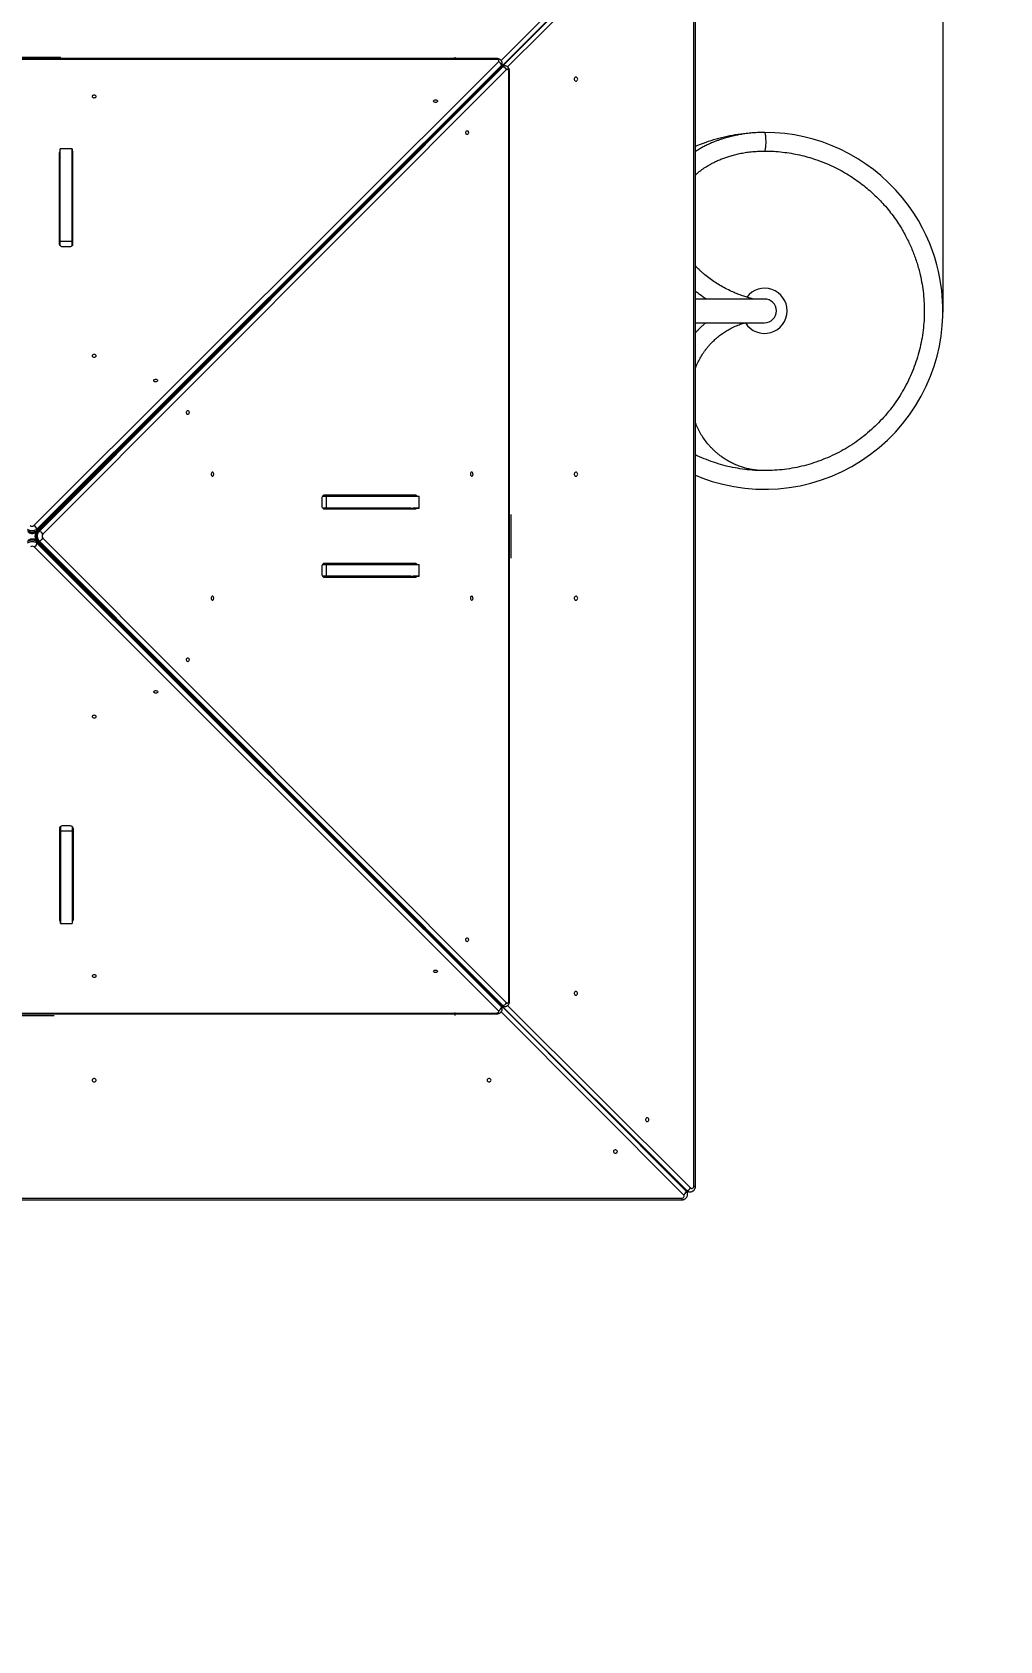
# Model space of a CAD drawing. Header units: millimetres. Extents: x 10684 to 26054, y -4768 to 6894.
# Drawn here: x 20588 to 22305, y -840 to 2014 of the extents above; entities that cross this region are included whole.
import ezdxf

# ---------------------------------------------------------------- set-up
doc = ezdxf.new("R2010")
doc.units = ezdxf.units.MM
for name, color, linetype in [('DIKOM_ОБЪЕКТ', 7, 'Continuous'), ('DIKOM_РАЗМЕР_ЗОНА', 7, 'Continuous'), ('DIKOM_РАЗМЕР_ОБЪЕКТА', 7, 'Continuous')]:
    doc.layers.add(name, color=color, linetype=linetype)
doc.styles.add('style1', font='arial.ttf', dxfattribs={"width": 0.8})
doc.dimstyles.new('1-50', dxfattribs={"dimtxt": 300, "dimasz": 200, "dimexe": 100, "dimexo": 0, "dimgap": 100, "dimtad": 1, "dimtxsty": 'style1', "dimcen": 200, "dimclrd": 7, "dimclre": 7, "dimclrt": 7, "dimadec": 1, "dimazin": 2, "dimtfac": 1, "dimtmove": 0, "dimatfit": 2, "dimfxl": 0, "dimlwd": 25, "dimlwe": 18, "dimarcsym": 0})

# ---------------------------------------------------------------- blocks, each defined once
blk = doc.blocks.new('*D10')
at = {"layer": 'Defpoints', "color": 0, "transparency": 16777216}
for p in [(23703.9, 6443.4), (23703.9, 1519.9), (10683.6, -343.4)]:
    blk.add_point(p, dxfattribs=at)
at = {"layer": 'DIKOM_РАЗМЕР_ЗОНА', "color": 7, "lineweight": 18, "transparency": 16777216}
for p, q in [((10683.6, -343.4), (10683.6, 6543.4)), ((23703.9, 1519.9), (23703.9, 6543.4))]:
    blk.add_line(p, q, dxfattribs=at)
at = {"layer": 'DIKOM_РАЗМЕР_ЗОНА', "color": 7, "lineweight": 25, "transparency": 16777216}
blk.add_line((10883.6, 6443.4), (23503.9, 6443.4), dxfattribs=at)
at = {"layer": 'DIKOM_РАЗМЕР_ЗОНА', "color": 7, "transparency": 16777216}
for points in [[(10883.6, 6476.7), (10883.6, 6410.1), (10683.6, 6443.4)], [(23503.9, 6476.7), (23503.9, 6410.1), (23703.9, 6443.4)]]:
    blk.add_solid(points, dxfattribs=at)
at = {"layer": 'DIKOM_РАЗМЕР_ЗОНА', "color": 7, "transparency": 16777216, "insert": (17260.4, 6696.7), "char_height": 300, "attachment_point": 5, "style": 'style1'}
blk.add_mtext('13000', dxfattribs=at)
blk = doc.blocks.new('*D11')
at = {"layer": 'Defpoints', "color": 0, "transparency": 16777216}
for p in [(22204.3, 5604.8), (22204.3, 1517.6), (12683.6, -576.7)]:
    blk.add_point(p, dxfattribs=at)
at = {"layer": 'DIKOM_РАЗМЕР_ОБЪЕКТА', "color": 7, "lineweight": 18, "transparency": 16777216}
for p, q in [((12683.6, -576.7), (12683.6, 5704.8)), ((22204.3, 1517.6), (22204.3, 5704.8))]:
    blk.add_line(p, q, dxfattribs=at)
at = {"layer": 'DIKOM_РАЗМЕР_ОБЪЕКТА', "color": 7, "lineweight": 25, "transparency": 16777216}
blk.add_line((12883.6, 5604.8), (22004.3, 5604.8), dxfattribs=at)
at = {"layer": 'DIKOM_РАЗМЕР_ОБЪЕКТА', "color": 7, "transparency": 16777216}
for points in [[(12883.6, 5638.1), (12883.6, 5571.5), (12683.6, 5604.8)], [(22004.3, 5638.1), (22004.3, 5571.5), (22204.3, 5604.8)]]:
    blk.add_solid(points, dxfattribs=at)
at = {"layer": 'DIKOM_РАЗМЕР_ОБЪЕКТА', "color": 7, "transparency": 16777216, "insert": (17246, 5858), "char_height": 300, "attachment_point": 5, "style": 'style1'}
blk.add_mtext('9500', dxfattribs=at)
blk = doc.blocks.new('*D12')
at = {"layer": 'Defpoints', "color": 0, "transparency": 16777216}
for p in [(20201, 3555.9), (18130.6, -3300.3), (24750.1, -3300.3)]:
    blk.add_point(p, dxfattribs=at)
at = {"layer": 'DIKOM_РАЗМЕР_ОБЪЕКТА', "color": 7, "lineweight": 18, "transparency": 16777216}
for p, q in [((20201, 3555.9), (24850.1, 3555.9)), ((18130.6, -3300.3), (24850.1, -3300.3))]:
    blk.add_line(p, q, dxfattribs=at)
at = {"layer": 'DIKOM_РАЗМЕР_ОБЪЕКТА', "color": 7, "lineweight": 25, "transparency": 16777216}
blk.add_line((24750.1, 3355.9), (24750.1, -3100.3), dxfattribs=at)
at = {"layer": 'DIKOM_РАЗМЕР_ОБЪЕКТА', "color": 7, "transparency": 16777216}
for points in [[(24716.8, 3355.9), (24783.5, 3355.9), (24750.1, 3555.9)], [(24716.8, -3100.3), (24783.5, -3100.3), (24750.1, -3300.3)]]:
    blk.add_solid(points, dxfattribs=at)
at = {"layer": 'DIKOM_РАЗМЕР_ОБЪЕКТА', "color": 7, "transparency": 16777216, "insert": (24496.9, 958.9), "char_height": 300, "attachment_point": 5, "rotation": 90, "style": 'style1'}
blk.add_mtext('6850', dxfattribs=at)
blk = doc.blocks.new('*D13')
at = {"layer": 'Defpoints', "color": 0, "transparency": 16777216}
for p in [(21560.2, 5055.9), (22261.9, -4768.2), (25954.3, -4768.2)]:
    blk.add_point(p, dxfattribs=at)
at = {"layer": 'DIKOM_РАЗМЕР_ЗОНА', "color": 7, "lineweight": 18, "transparency": 16777216}
for p, q in [((21560.2, 5055.9), (26054.3, 5055.9)), ((22261.9, -4768.2), (26054.3, -4768.2))]:
    blk.add_line(p, q, dxfattribs=at)
at = {"layer": 'DIKOM_РАЗМЕР_ЗОНА', "color": 7, "lineweight": 25, "transparency": 16777216}
blk.add_line((25954.3, 4855.9), (25954.3, -4568.2), dxfattribs=at)
at = {"layer": 'DIKOM_РАЗМЕР_ЗОНА', "color": 7, "transparency": 16777216}
for points in [[(25921, 4855.9), (25987.6, 4855.9), (25954.3, 5055.9)], [(25921, -4568.2), (25987.6, -4568.2), (25954.3, -4768.2)]]:
    blk.add_solid(points, dxfattribs=at)
at = {"layer": 'DIKOM_РАЗМЕР_ЗОНА', "color": 7, "transparency": 16777216, "insert": (25701.1, 1094.5), "char_height": 300, "attachment_point": 5, "rotation": 90, "style": 'style1'}
blk.add_mtext('9850', dxfattribs=at)

msp = doc.modelspace()

# ---------------------------------------------------------------- linework, layer by layer
at = {"layer": 'DIKOM_ОБЪЕКТ', "color": 7, "linetype": 'Continuous', "lineweight": 15}
for p, q in [((21420.075, 1963.913), (21743.73, 2288.662)), ((21748.271, 2282.267), (21421.697, 1954.588)), ((21422.154, 1954.201), (21749.772, 2280.767)), ((21756.166, 2276.225), (21431.456, 1952.556)), ((21761.894, -33.119), (21761.894, 2273.197)), ((21764.894, -33.118), (21764.894, 2273.198)), ((20537.634, 1969.85), (20637.634, 1969.85)), ((20637.634, 1964.92), (20637.634, 1969.85)), ((21337.634, 1969.85), (21337.634, 1964.92)), ((21411.966, 1967.461), (19763.085, 1967.461)), ((21411.965, 1965.983), (19763.085, 1965.983)), ((20590.726, 1138.992), (21415.305, 1961.907)), ((21420.316, 1955.216), (20595.737, 1132.301)), ((20595.737, 1130.041), (21420.317, 1952.956)), ((21420.471, 1952.837), (20597.553, 1128.532)), ((20599.814, 1128.533), (21422.732, 1952.837)), ((21429.422, 1947.826), (20606.505, 1123.522)), ((21420.311, 1952.742), (21420.317, 1952.956)), ((21420.317, 1952.956), (21420.316, 1955.216)), ((21422.732, 1952.837), (21420.471, 1952.837)), ((21421.966, 1956.573), (21421.965, 1958.833)), ((21426.346, 1954.485), (21424.086, 1954.485)), ((21433.498, 295.605), (21433.498, 1944.485)), ((21434.977, 295.604), (21434.977, 1944.484)), ((20635.997, 1800.971), (20635.97, 1637.942)), ((20635.999, 1789.668), (20635.997, 1800.971)), ((20658.497, 1807.078), (20637.497, 1807.078)), ((20658.497, 1807.078), (20658.499, 1796.269)), ((20659.97, 1637.942), (20659.997, 1800.971)), ((21883.017, 1803.23), (21892.97, 1803.195)), ((20635.973, 1637.81), (20635.999, 1789.668)), ((20658.529, 1792.254), (20658.503, 1635.358)), ((20658.47, 1642.734), (20637.469, 1642.734)), ((20637.47, 1635.332), (20637.469, 1642.734)), ((20641.969, 1633.998), (20653.969, 1633.998)), ((20658.471, 1635.334), (20658.47, 1642.734)), ((21887.524, 1540.85), (21764.894, 1540.85)), ((21764.894, 1498.85), (21887.524, 1498.85)), ((20594.965, 1127.963), (20788.1, 1320.708)), ((20788.233, 1320.841), (20595.477, 1127.76)), ((21887.524, 1203.35), (21894.752, 1203.528)), ((20658.423, 1191.027), (20658.157, 1191.027)), ((20658.423, 1191.293), (20658.423, 1191.027)), ((20658.423, 1191.027), (20658.438, 1191.027)), ((20658.541, 1190.93), (20658.541, 1191.144)), ((21101.512, 1186.6), (21101.512, 1174.599)), ((21102.847, 1191.098), (21110.248, 1191.099)), ((21105.326, 1192.596), (21257.183, 1192.57)), ((21268.486, 1192.572), (21105.457, 1192.599)), ((21110.248, 1170.099), (21110.248, 1191.099)), ((21257.183, 1192.57), (21268.486, 1192.572)), ((21274.593, 1170.072), (21274.593, 1191.072)), ((21102.848, 1170.098), (21110.248, 1170.099)), ((21259.769, 1170.04), (21102.872, 1170.066)), ((21105.457, 1168.599), (21268.486, 1168.572)), ((21274.593, 1170.072), (21263.784, 1170.071)), ((21437.634, 1081.12), (21437.634, 1158.58)), ((20595.737, 1132.301), (20595.737, 1130.041)), ((20597.553, 1128.532), (20599.814, 1128.533)), ((20606.505, 1116.841), (21429.422, 292.265)), ((21415.342, 278.147), (20591.035, 1101.062)), ((20788.355, 919.335), (20595.273, 1112.09)), ((20595.476, 1112.601), (20788.221, 919.468)), ((20596.045, 1110.014), (20596.045, 1107.753)), ((21420.352, 287.099), (20596.045, 1110.014)), ((20596.045, 1107.753), (21420.352, 284.838)), ((20599.814, 1111.83), (20597.553, 1111.829)), ((20597.553, 1111.829), (21420.471, 287.253)), ((21422.732, 287.254), (20599.814, 1111.83)), ((20637.047, 1070.387), (20637.606, 1070.387)), ((21101.512, 1065.599), (21101.512, 1053.6)), ((21102.847, 1070.098), (21110.248, 1070.099)), ((21103.079, 1070.387), (21259.534, 1070.387)), ((21105.326, 1071.596), (21257.183, 1071.571)), ((21268.486, 1071.572), (21105.457, 1071.599)), ((21110.248, 1049.099), (21110.248, 1070.099)), ((21257.183, 1071.571), (21268.486, 1071.572)), ((21274.593, 1049.072), (21274.593, 1070.072)), ((20658.443, 1049.027), (20658.657, 1049.027)), ((20658.541, 1049.144), (20658.541, 1049.41)), ((20658.541, 1049.144), (20658.541, 1049.13)), ((21102.848, 1049.098), (21110.248, 1049.099)), ((21259.769, 1049.04), (21102.872, 1049.066)), ((21105.457, 1047.599), (21268.486, 1047.572)), ((21274.593, 1049.072), (21263.784, 1049.071)), ((20636.113, 602.112), (20636.087, 439.083)), ((20637.556, 447.799), (20637.582, 604.697)), ((20637.613, 604.72), (20637.614, 597.32)), ((20654.114, 606.056), (20642.114, 606.056)), ((20658.613, 604.722), (20658.614, 597.32)), ((20660.11, 602.241), (20660.086, 450.386)), ((20660.087, 439.083), (20660.113, 602.112)), ((20637.614, 597.32), (20658.614, 597.32)), ((20637.587, 432.976), (20637.586, 443.785)), ((20637.587, 432.976), (20658.587, 432.976)), ((20660.086, 450.386), (20660.087, 439.083)), ((21420.257, 287.259), (21420.471, 287.253)), ((21420.352, 284.838), (21420.352, 287.099)), ((21420.471, 287.253), (21422.732, 287.254)), ((21421.716, 285.416), (21748.271, -42.189)), ((21749.772, -40.689), (21422.104, 285.873)), ((21424.088, 285.604), (21426.349, 285.604)), ((21431.428, 287.495), (21756.166, -36.147)), ((19763.12, 274.071), (21412.001, 274.071)), ((19763.12, 272.593), (21412, 272.593)), ((20548.904, 269.851), (20626.364, 269.851)), ((21337.634, 274.781), (21337.634, 269.851)), ((21743.73, -48.585), (21420.072, 276.113)), ((21422, 281.223), (21422, 283.484)), ((19434.385, -54.312), (21740.701, -54.312)), ((21740.701, -54.312), (21740.701, -57.311)), ((21748.271, -40.688), (21749.772, -40.689)), ((21748.271, -42.189), (21748.271, -40.688)), ((21750.701, -47.847), (21750.701, -46.347)), ((21753.928, -43.118), (21755.428, -43.118)), ((19434.385, -57.311), (21740.701, -57.311))]:
    msp.add_line(p, q, dxfattribs=at)
at = {"layer": 'DIKOM_ОБЪЕКТ', "color": 7, "linetype": 'Continuous', "lineweight": 15, "flags": 128}
for points in [[(21415.305, 1961.907), (21415.77, 1962.543), (21415.961, 1963.237), (21415.864, 1963.94), (21415.486, 1964.601), (21414.855, 1965.171), (21414.016, 1965.611), (21413.029, 1965.888), (21411.965, 1965.983)], [(21433.498, 1944.485), (21433.403, 1945.549), (21433.126, 1946.536), (21432.687, 1947.375), (21432.116, 1948.006), (21431.456, 1948.384), (21430.753, 1948.481), (21430.058, 1948.291), (21429.422, 1947.826)], [(21433.498, 1944.485), (21434.181, 1944.485), (21434.664, 1944.485), (21434.928, 1944.484), (21434.977, 1944.484)], [(21555.773, 1931.022), (21555.609, 1932.159), (21555.134, 1933.172), (21554.399, 1933.952), (21553.486, 1934.415), (21552.491, 1934.51), (21551.524, 1934.227), (21550.689, 1933.597), (21550.076, 1932.687), (21549.752, 1931.598), (21549.752, 1930.445), (21550.076, 1929.356), (21550.689, 1928.447), (21551.524, 1927.816), (21552.491, 1927.534), (21553.486, 1927.629), (21554.399, 1928.092), (21555.134, 1928.872), (21555.609, 1929.886), (21555.773, 1931.022)], [(20694.014, 1900.235), (20694.203, 1899.488), (20694.752, 1898.822), (20695.599, 1898.309), (20696.654, 1898.004), (20697.802, 1897.942), (20698.92, 1898.128), (20699.884, 1898.542), (20700.592, 1899.14), (20700.966, 1899.856), (20700.966, 1900.614), (20700.592, 1901.33), (20699.885, 1901.928), (20698.92, 1902.342), (20697.803, 1902.528), (20696.655, 1902.465), (20695.6, 1902.161), (20694.752, 1901.648), (20694.204, 1900.982), (20694.014, 1900.235)], [(21307.002, 1891.991), (21306.812, 1891.244), (21306.263, 1890.578), (21305.416, 1890.065), (21304.36, 1889.761), (21303.212, 1889.698), (21302.095, 1889.884), (21301.131, 1890.299), (21300.423, 1890.896), (21300.049, 1891.613), (21300.049, 1892.37), (21300.424, 1893.086), (21301.131, 1893.684), (21302.096, 1894.098), (21303.213, 1894.284), (21304.361, 1894.222), (21305.416, 1893.917), (21306.263, 1893.405), (21306.812, 1892.738), (21307.002, 1891.991)], [(21359.507, 1832.546), (21358.759, 1832.736), (21358.093, 1833.284), (21357.581, 1834.132), (21357.276, 1835.187), (21357.213, 1836.335), (21357.399, 1837.452), (21357.814, 1838.417), (21358.412, 1839.124), (21359.128, 1839.498), (21359.885, 1839.498), (21360.602, 1839.124), (21361.199, 1838.416), (21361.614, 1837.451), (21361.8, 1836.335), (21361.737, 1835.186), (21361.433, 1834.131), (21360.92, 1833.283), (21360.254, 1832.735), (21359.507, 1832.546)], [(21764.894, 1228.235), (21775.986, 1223.659), (21794.64, 1217.289), (21813.655, 1212.091), (21832.956, 1208.091), (21852.47, 1205.301), (21872.119, 1203.729), (21891.828, 1203.38), (21911.52, 1204.262), (21931.119, 1206.371), (21950.55, 1209.693), (21969.736, 1214.215), (21988.603, 1219.925), (22007.077, 1226.802), (22025.088, 1234.813), (22042.566, 1243.928), (22059.442, 1254.113), (22075.65, 1265.333), (22091.129, 1277.539), (22105.819, 1290.682), (22119.663, 1304.714), (22132.604, 1319.584), (22144.594, 1335.23), (22155.589, 1351.591), (22165.546, 1368.602), (22174.35, 1386.052), (22181.955, 1403.745), (22188.382, 1421.594), (22193.658, 1439.518), (22197.81, 1457.441), (22200.869, 1475.292), (22202.879, 1493.002), (22203.883, 1510.51), (22203.925, 1527.76), (22203.543, 1537.287), (22202.881, 1546.71), (22201.906, 1556.386), (22200.519, 1566.795), (22198.648, 1577.916), (22196.26, 1589.507), (22193.249, 1601.725), (22189.531, 1614.529), (22185.019, 1627.87), (22180.157, 1640.416), (22174.507, 1653.306), (22168.003, 1666.484), (22160.584, 1679.88), (22152.185, 1693.421), (22142.747, 1707.02), (22132.217, 1720.587), (22120.55, 1734.021), (22107.702, 1747.212), (22093.638, 1760.036), (22080.97, 1770.35), (22067.434, 1780.242), (22053.027, 1789.63), (22037.751, 1798.424), (22021.62, 1806.538), (22004.652, 1813.879), (21989.464, 1819.484), (21973.704, 1824.39), (21957.401, 1828.54), (21940.588, 1831.87), (21923.305, 1834.321), (21905.6, 1835.834), (21887.524, 1836.35), (21887.524, 1836.35)], [(21889.979, 1814.531), (21890.074, 1816.862), (21890.116, 1819.257), (21890.102, 1821.664), (21890.032, 1824.033), (21889.91, 1826.312), (21889.737, 1828.454), (21889.516, 1830.412), (21889.253, 1832.145), (21888.954, 1833.616), (21888.623, 1834.794), (21888.27, 1835.653), (21887.9, 1836.176), (21887.524, 1836.35)], [(20637.469, 1642.734), (20637.47, 1651.739), (20637.471, 1660.608), (20637.471, 1669.329), (20637.472, 1677.89), (20637.473, 1686.278), (20637.473, 1694.482), (20637.474, 1702.491), (20637.475, 1710.294), (20637.476, 1717.88), (20637.477, 1725.238), (20637.478, 1732.359), (20637.479, 1739.232), (20637.48, 1745.848), (20637.481, 1752.198), (20637.482, 1758.272), (20637.483, 1764.064), (20637.484, 1769.564), (20637.485, 1774.765), (20637.486, 1779.66), (20637.488, 1784.242), (20637.489, 1788.505), (20637.49, 1792.442), (20637.492, 1796.049), (20637.493, 1799.32), (20637.494, 1802.251), (20637.496, 1804.838), (20637.497, 1807.078)], [(20658.47, 1642.734), (20658.47, 1651.739), (20658.471, 1660.608), (20658.471, 1669.329), (20658.472, 1677.89), (20658.472, 1686.278), (20658.473, 1694.482), (20658.474, 1702.491), (20658.475, 1710.294), (20658.476, 1717.88), (20658.477, 1725.238), (20658.478, 1732.359), (20658.479, 1739.232), (20658.48, 1745.848), (20658.481, 1752.198), (20658.482, 1758.272), (20658.483, 1764.064), (20658.484, 1769.564), (20658.485, 1774.765), (20658.486, 1779.66), (20658.488, 1784.242), (20658.489, 1788.505), (20658.49, 1792.442), (20658.492, 1796.049), (20658.493, 1799.32), (20658.494, 1802.251), (20658.496, 1804.838), (20658.497, 1807.078)], [(21887.525, 1803.35), (21887.715, 1803.395), (21888.089, 1803.747), (21888.452, 1804.442), (21888.794, 1805.466), (21889.11, 1806.796), (21889.392, 1808.405), (21889.634, 1810.257), (21889.831, 1812.314), (21889.979, 1814.531)], [(20658.499, 1792.276), (20658.499, 1792.079), (20658.499, 1791.966), (20658.499, 1792.249), (20658.499, 1792.899), (20658.499, 1793.852), (20658.499, 1795.014), (20658.499, 1796.269)], [(20635.97, 1637.942), (20636.085, 1637.173), (20636.426, 1636.433), (20636.98, 1635.751), (20637.727, 1635.153), (20638.636, 1634.663), (20639.673, 1634.298), (20640.798, 1634.074), (20641.969, 1633.998)], [(20653.969, 1633.998), (20655.139, 1634.074), (20656.265, 1634.298), (20657.303, 1634.663), (20658.212, 1635.153), (20658.958, 1635.751), (20659.513, 1636.433), (20659.854, 1637.173), (20659.97, 1637.942)], [(20693.936, 1440.072), (20694.126, 1439.325), (20694.674, 1438.659), (20695.522, 1438.146), (20696.577, 1437.842), (20697.725, 1437.779), (20698.842, 1437.965), (20699.807, 1438.379), (20700.514, 1438.977), (20700.889, 1439.693), (20700.889, 1440.451), (20700.515, 1441.167), (20699.807, 1441.765), (20698.842, 1442.179), (20697.726, 1442.365), (20696.577, 1442.303), (20695.522, 1441.998), (20694.674, 1441.485), (20694.126, 1440.819), (20693.936, 1440.072)], [(20810.256, 1396.249), (20810.067, 1395.502), (20809.518, 1394.836), (20808.67, 1394.323), (20807.615, 1394.019), (20806.467, 1393.956), (20805.35, 1394.142), (20804.386, 1394.556), (20803.678, 1395.154), (20803.304, 1395.87), (20803.305, 1396.628), (20803.678, 1397.344), (20804.387, 1397.942), (20805.351, 1398.356), (20806.468, 1398.542), (20807.616, 1398.48), (20808.671, 1398.175), (20809.519, 1397.662), (20810.067, 1396.996), (20810.256, 1396.249)], [(20863.763, 1335.966), (20863.016, 1336.156), (20862.349, 1336.705), (20861.836, 1337.552), (20861.532, 1338.608), (20861.47, 1339.756), (20861.656, 1340.873), (20862.07, 1341.837), (20862.667, 1342.545), (20863.384, 1342.919), (20864.141, 1342.919), (20864.858, 1342.544), (20865.456, 1341.837), (20865.869, 1340.872), (20866.055, 1339.755), (20865.993, 1338.607), (20865.689, 1337.552), (20865.176, 1336.704), (20864.509, 1336.156), (20863.763, 1335.966)], [(20907.586, 1233.632), (20906.839, 1233.442), (20906.173, 1232.894), (20905.66, 1232.046), (20905.355, 1230.991), (20905.293, 1229.843), (20905.479, 1228.726), (20905.893, 1227.761), (20906.491, 1227.054), (20907.207, 1226.679), (20907.965, 1226.679), (20908.681, 1227.053), (20909.279, 1227.761), (20909.693, 1228.725), (20909.879, 1229.842), (20909.816, 1230.99), (20909.512, 1232.045), (20908.999, 1232.893), (20908.333, 1233.442), (20907.586, 1233.632)], [(21367.75, 1233.556), (21367.003, 1233.366), (21366.337, 1232.818), (21365.824, 1231.97), (21365.52, 1230.915), (21365.457, 1229.767), (21365.643, 1228.65), (21366.057, 1227.685), (21366.655, 1226.978), (21367.371, 1226.603), (21368.129, 1226.603), (21368.845, 1226.977), (21369.443, 1227.685), (21369.857, 1228.649), (21370.043, 1229.766), (21369.981, 1230.914), (21369.677, 1231.97), (21369.163, 1232.817), (21368.497, 1233.366), (21367.75, 1233.556)], [(21555.771, 1230.022), (21555.607, 1231.159), (21555.132, 1232.172), (21554.398, 1232.952), (21553.484, 1233.415), (21552.49, 1233.51), (21551.523, 1233.227), (21550.687, 1232.597), (21550.074, 1231.687), (21549.751, 1230.598), (21549.751, 1229.445), (21550.074, 1228.356), (21550.687, 1227.447), (21551.523, 1226.816), (21552.49, 1226.534), (21553.484, 1226.629), (21554.398, 1227.092), (21555.132, 1227.872), (21555.607, 1228.886), (21555.771, 1230.022)], [(20658.438, 1191.027), (20658.439, 1191.219), (20658.439, 1191.308)], [(20658.541, 1191.144), (20658.733, 1191.144), (20658.754, 1191.144)], [(21105.457, 1192.599), (21104.687, 1192.484), (21103.947, 1192.142), (21103.265, 1191.588), (21102.668, 1190.842), (21102.177, 1189.933), (21101.812, 1188.896), (21101.588, 1187.77), (21101.512, 1186.6)], [(21101.512, 1174.599), (21101.588, 1173.429), (21101.812, 1172.303), (21102.177, 1171.266), (21102.668, 1170.357), (21103.265, 1169.61), (21103.947, 1169.056), (21104.687, 1168.714), (21105.457, 1168.599)], [(21110.248, 1191.099), (21119.254, 1191.099), (21128.123, 1191.098), (21136.844, 1191.098), (21145.404, 1191.097), (21153.792, 1191.096), (21161.997, 1191.095), (21170.006, 1191.095), (21177.809, 1191.094), (21185.395, 1191.093), (21192.753, 1191.092), (21199.873, 1191.091), (21206.746, 1191.09), (21213.363, 1191.089), (21219.712, 1191.088), (21225.787, 1191.087), (21231.579, 1191.086), (21237.079, 1191.085), (21242.28, 1191.084), (21247.175, 1191.083), (21251.757, 1191.081), (21256.02, 1191.08), (21259.957, 1191.079), (21263.564, 1191.077), (21266.835, 1191.076), (21269.766, 1191.075), (21272.354, 1191.073), (21274.593, 1191.072)], [(21110.248, 1170.099), (21119.254, 1170.099), (21128.123, 1170.098), (21136.844, 1170.098), (21145.404, 1170.097), (21153.792, 1170.096), (21161.997, 1170.095), (21170.006, 1170.095), (21177.809, 1170.094), (21185.395, 1170.093), (21192.753, 1170.092), (21199.873, 1170.091), (21206.746, 1170.09), (21213.363, 1170.089), (21219.712, 1170.088), (21225.787, 1170.087), (21231.579, 1170.086), (21237.079, 1170.085), (21242.28, 1170.084), (21247.175, 1170.082), (21251.757, 1170.081), (21256.02, 1170.08), (21259.957, 1170.079), (21263.564, 1170.077), (21266.835, 1170.076), (21269.766, 1170.075), (21272.354, 1170.073), (21274.593, 1170.072)], [(21259.791, 1170.07), (21259.594, 1170.07), (21259.481, 1170.07), (21259.764, 1170.07), (21260.414, 1170.07), (21261.367, 1170.071), (21262.529, 1170.071), (21263.784, 1170.071)], [(20595.737, 1132.301), (20594.494, 1131.294), (20592.974, 1130.466), (20591.237, 1129.85), (20589.349, 1129.471), (20587.385, 1129.343), (20585.421, 1129.471), (20583.534, 1129.85), (20581.797, 1130.466), (20580.277, 1131.294), (20579.034, 1132.301)], [(20579.035, 1130.041), (20580.277, 1129.033), (20581.797, 1128.205), (20583.534, 1127.59), (20585.421, 1127.211), (20587.386, 1127.083), (20589.35, 1127.211), (20591.237, 1127.59), (20592.975, 1128.205), (20594.495, 1129.033), (20595.737, 1130.041)], [(20597.553, 1128.532), (20596.546, 1127.29), (20595.718, 1125.77), (20595.103, 1124.033), (20594.724, 1122.145), (20594.595, 1120.181), (20594.724, 1118.217), (20595.103, 1116.33), (20595.718, 1114.592), (20596.546, 1113.072), (20597.553, 1111.829)], [(20599.814, 1111.83), (20598.806, 1113.073), (20597.979, 1114.592), (20597.363, 1116.33), (20596.984, 1118.218), (20596.856, 1120.182), (20596.984, 1122.145), (20597.363, 1124.033), (20597.979, 1125.77), (20598.806, 1127.29), (20599.814, 1128.533)], [(20596.045, 1110.014), (20594.802, 1111.021), (20593.283, 1111.849), (20591.545, 1112.464), (20589.658, 1112.843), (20587.694, 1112.971), (20585.73, 1112.843), (20583.843, 1112.464), (20582.105, 1111.849), (20580.585, 1111.021), (20579.342, 1110.014)], [(20579.342, 1107.753), (20580.585, 1108.761), (20582.105, 1109.588), (20583.843, 1110.204), (20585.73, 1110.583), (20587.694, 1110.711), (20589.658, 1110.583), (20591.545, 1110.204), (20593.283, 1109.588), (20594.803, 1108.761), (20596.045, 1107.753)], [(21105.457, 1071.599), (21104.687, 1071.484), (21103.947, 1071.142), (21103.265, 1070.588), (21102.668, 1069.842), (21102.177, 1068.933), (21101.812, 1067.896), (21101.588, 1066.77), (21101.512, 1065.599)], [(21110.248, 1070.099), (21119.254, 1070.099), (21128.123, 1070.098), (21136.844, 1070.097), (21145.404, 1070.097), (21153.792, 1070.096), (21161.997, 1070.095), (21170.006, 1070.095), (21177.809, 1070.094), (21185.395, 1070.093), (21192.753, 1070.092), (21199.873, 1070.091), (21206.746, 1070.09), (21213.363, 1070.089), (21219.712, 1070.088), (21225.787, 1070.087), (21231.579, 1070.086), (21237.079, 1070.085), (21242.28, 1070.084), (21247.175, 1070.082), (21251.757, 1070.081), (21256.02, 1070.08), (21259.957, 1070.079), (21263.564, 1070.077), (21266.835, 1070.076), (21269.766, 1070.075), (21272.354, 1070.073), (21274.593, 1070.072)], [(20658.805, 1049.144), (20658.733, 1049.144), (20658.541, 1049.144)], [(20658.541, 1049.13), (20658.733, 1049.129), (20658.821, 1049.129)], [(20658.657, 1049.027), (20658.658, 1048.835), (20658.658, 1048.812)], [(21101.512, 1053.6), (21101.588, 1052.429), (21101.812, 1051.303), (21102.177, 1050.266), (21102.668, 1049.357), (21103.265, 1048.61), (21103.947, 1048.056), (21104.687, 1047.714), (21105.457, 1047.599)], [(21110.248, 1049.099), (21119.254, 1049.099), (21128.123, 1049.098), (21136.844, 1049.098), (21145.404, 1049.097), (21153.792, 1049.096), (21161.997, 1049.095), (21170.006, 1049.095), (21177.809, 1049.094), (21185.395, 1049.093), (21192.753, 1049.092), (21199.873, 1049.091), (21206.746, 1049.09), (21213.363, 1049.089), (21219.712, 1049.088), (21225.787, 1049.087), (21231.579, 1049.086), (21237.079, 1049.085), (21242.28, 1049.084), (21247.175, 1049.082), (21251.757, 1049.081), (21256.02, 1049.08), (21259.957, 1049.079), (21263.564, 1049.077), (21266.835, 1049.076), (21269.766, 1049.075), (21272.354, 1049.073), (21274.593, 1049.072)], [(21259.791, 1049.07), (21259.594, 1049.07), (21259.481, 1049.07), (21259.764, 1049.07), (21260.414, 1049.071), (21261.367, 1049.071), (21262.529, 1049.071), (21263.784, 1049.071)], [(20907.586, 1013.632), (20906.839, 1013.442), (20906.173, 1012.894), (20905.66, 1012.046), (20905.355, 1010.991), (20905.293, 1009.843), (20905.479, 1008.726), (20905.893, 1007.761), (20906.491, 1007.054), (20907.207, 1006.679), (20907.965, 1006.679), (20908.681, 1007.053), (20909.279, 1007.761), (20909.693, 1008.725), (20909.879, 1009.842), (20909.816, 1010.99), (20909.512, 1012.046), (20908.999, 1012.893), (20908.333, 1013.442), (20907.586, 1013.632)], [(21367.75, 1013.556), (21367.003, 1013.366), (21366.337, 1012.818), (21365.824, 1011.97), (21365.52, 1010.915), (21365.457, 1009.767), (21365.643, 1008.65), (21366.057, 1007.685), (21366.655, 1006.978), (21367.371, 1006.603), (21368.129, 1006.603), (21368.845, 1006.977), (21369.443, 1007.685), (21369.857, 1008.649), (21370.043, 1009.766), (21369.981, 1010.914), (21369.677, 1011.97), (21369.163, 1012.817), (21368.497, 1013.366), (21367.75, 1013.556)], [(21555.772, 1010.022), (21555.607, 1011.159), (21555.132, 1012.172), (21554.398, 1012.952), (21553.485, 1013.415), (21552.49, 1013.51), (21551.523, 1013.227), (21550.688, 1012.597), (21550.075, 1011.687), (21549.751, 1010.598), (21549.751, 1009.445), (21550.075, 1008.356), (21550.688, 1007.447), (21551.523, 1006.817), (21552.49, 1006.534), (21553.485, 1006.629), (21554.398, 1007.092), (21555.132, 1007.872), (21555.607, 1008.886), (21555.772, 1010.022)], [(20863.763, 897.311), (20863.016, 897.501), (20862.349, 898.049), (20861.836, 898.897), (20861.532, 899.952), (20861.47, 901.101), (20861.656, 902.217), (20862.07, 903.182), (20862.667, 903.889), (20863.384, 904.263), (20864.141, 904.263), (20864.858, 903.889), (20865.456, 903.181), (20865.869, 902.217), (20866.055, 901.1), (20865.993, 899.952), (20865.689, 898.896), (20865.176, 898.049), (20864.509, 897.501), (20863.763, 897.311)], [(20803.48, 843.805), (20803.67, 844.552), (20804.218, 845.218), (20805.066, 845.731), (20806.121, 846.036), (20807.269, 846.098), (20808.386, 845.912), (20809.351, 845.498), (20810.059, 844.9), (20810.432, 844.184), (20810.432, 843.426), (20810.058, 842.71), (20809.35, 842.112), (20808.386, 841.698), (20807.269, 841.512), (20806.12, 841.575), (20805.066, 841.879), (20804.218, 842.392), (20803.669, 843.058), (20803.48, 843.805)], [(20701.145, 799.982), (20700.956, 800.729), (20700.407, 801.395), (20699.56, 801.908), (20698.505, 802.212), (20697.357, 802.275), (20696.24, 802.089), (20695.275, 801.675), (20694.567, 801.077), (20694.193, 800.361), (20694.193, 799.603), (20694.567, 798.887), (20695.275, 798.289), (20696.239, 797.875), (20697.356, 797.689), (20698.504, 797.752), (20699.559, 798.056), (20700.407, 798.569), (20700.956, 799.235), (20701.145, 799.982)], [(20642.114, 606.056), (20640.943, 605.981), (20639.818, 605.756), (20638.781, 605.392), (20637.871, 604.901), (20637.125, 604.303), (20636.57, 603.621), (20636.228, 602.881), (20636.113, 602.112)], [(20660.113, 602.112), (20659.998, 602.881), (20659.657, 603.621), (20659.102, 604.303), (20658.357, 604.901), (20657.447, 605.392), (20656.41, 605.756), (20655.284, 605.981), (20654.114, 606.056)], [(20637.614, 597.32), (20637.613, 588.315), (20637.613, 579.446), (20637.612, 570.725), (20637.611, 562.164), (20637.611, 553.776), (20637.61, 545.572), (20637.609, 537.563), (20637.608, 529.76), (20637.607, 522.174), (20637.607, 514.816), (20637.606, 507.695), (20637.605, 500.822), (20637.604, 494.206), (20637.603, 487.856), (20637.602, 481.782), (20637.601, 475.99), (20637.599, 470.49), (20637.598, 465.289), (20637.597, 460.394), (20637.596, 455.812), (20637.595, 451.55), (20637.594, 447.612), (20637.592, 444.005), (20637.591, 440.734), (20637.59, 437.803), (20637.588, 435.216), (20637.587, 432.976)], [(20658.614, 597.32), (20658.613, 588.315), (20658.613, 579.446), (20658.612, 570.725), (20658.611, 562.164), (20658.611, 553.776), (20658.61, 545.572), (20658.609, 537.563), (20658.608, 529.76), (20658.607, 522.174), (20658.606, 514.816), (20658.606, 507.695), (20658.605, 500.822), (20658.604, 494.206), (20658.603, 487.856), (20658.602, 481.782), (20658.601, 475.99), (20658.599, 470.49), (20658.598, 465.289), (20658.597, 460.394), (20658.596, 455.812), (20658.595, 451.55), (20658.594, 447.612), (20658.592, 444.005), (20658.591, 440.734), (20658.59, 437.803), (20658.588, 435.216), (20658.587, 432.976)], [(20637.585, 447.778), (20637.585, 447.975), (20637.585, 448.088), (20637.586, 447.805), (20637.586, 447.155), (20637.586, 446.202), (20637.586, 445.041), (20637.586, 443.785)], [(21359.507, 400.568), (21358.759, 400.758), (21358.093, 401.306), (21357.581, 402.154), (21357.276, 403.209), (21357.213, 404.357), (21357.399, 405.474), (21357.814, 406.439), (21358.412, 407.146), (21359.128, 407.52), (21359.885, 407.52), (21360.602, 407.146), (21361.199, 406.438), (21361.614, 405.474), (21361.8, 404.357), (21361.737, 403.209), (21361.433, 402.153), (21360.92, 401.306), (21360.254, 400.758), (21359.507, 400.568)], [(21300.061, 348.063), (21300.251, 348.81), (21300.799, 349.476), (21301.647, 349.989), (21302.702, 350.293), (21303.851, 350.356), (21304.967, 350.17), (21305.932, 349.756), (21306.64, 349.158), (21307.013, 348.442), (21307.013, 347.684), (21306.639, 346.968), (21305.931, 346.37), (21304.967, 345.956), (21303.85, 345.77), (21302.701, 345.832), (21301.647, 346.137), (21300.799, 346.65), (21300.25, 347.316), (21300.061, 348.063)], [(20701.071, 339.819), (20700.881, 340.566), (20700.333, 341.232), (20699.486, 341.745), (20698.43, 342.05), (20697.282, 342.112), (20696.165, 341.926), (20695.201, 341.512), (20694.493, 340.914), (20694.119, 340.198), (20694.118, 339.441), (20694.493, 338.724), (20695.2, 338.127), (20696.165, 337.712), (20697.281, 337.526), (20698.43, 337.589), (20699.485, 337.893), (20700.333, 338.406), (20700.881, 339.072), (20701.071, 339.819)], [(21429.422, 292.265), (21430.058, 291.8), (21430.753, 291.609), (21431.456, 291.706), (21432.116, 292.083), (21432.687, 292.715), (21433.126, 293.554), (21433.403, 294.541), (21433.498, 295.605)], [(21434.977, 295.604), (21434.928, 295.604), (21434.664, 295.604), (21434.181, 295.604), (21433.498, 295.605)], [(21555.753, 309.022), (21555.588, 310.158), (21555.113, 311.172), (21554.379, 311.952), (21553.466, 312.415), (21552.471, 312.51), (21551.504, 312.227), (21550.669, 311.597), (21550.056, 310.687), (21549.732, 309.598), (21549.732, 308.445), (21550.056, 307.356), (21550.669, 306.447), (21551.504, 305.816), (21552.471, 305.534), (21553.466, 305.629), (21554.379, 306.092), (21555.113, 306.872), (21555.588, 307.886), (21555.753, 309.022)], [(21412.001, 274.071), (21412, 273.389), (21412, 272.906), (21412, 272.642), (21412, 272.593)], [(21412.001, 274.071), (21413.064, 274.166), (21414.051, 274.443), (21414.891, 274.883), (21415.522, 275.454), (21415.9, 276.114), (21415.997, 276.817), (21415.806, 277.511), (21415.342, 278.147)], [(20697.543, 151.793), (20698.679, 151.958), (20699.693, 152.432), (20700.473, 153.167), (20700.936, 154.08), (20701.031, 155.075), (20700.748, 156.042), (20700.118, 156.877), (20699.209, 157.49), (20698.119, 157.814), (20696.967, 157.814), (20695.877, 157.49), (20694.968, 156.877), (20694.338, 156.042), (20694.055, 155.075), (20694.15, 154.08), (20694.613, 153.167), (20695.393, 152.432), (20696.406, 151.958), (20697.543, 151.793)], [(21398.543, 151.792), (21399.679, 151.956), (21400.692, 152.431), (21401.473, 153.165), (21401.936, 154.079), (21402.031, 155.073), (21401.748, 156.04), (21401.118, 156.876), (21400.209, 157.489), (21399.119, 157.813), (21397.967, 157.813), (21396.877, 157.489), (21395.968, 156.876), (21395.337, 156.04), (21395.055, 155.073), (21395.15, 154.079), (21395.613, 153.165), (21396.393, 152.431), (21397.406, 151.956), (21398.543, 151.792)], [(21682.221, 84.876), (21682.057, 86.013), (21681.582, 87.026), (21680.848, 87.806), (21679.934, 88.269), (21678.94, 88.364), (21677.972, 88.081), (21677.137, 87.451), (21676.524, 86.542), (21676.2, 85.452), (21676.2, 84.3), (21676.524, 83.21), (21677.137, 82.301), (21677.972, 81.671), (21678.94, 81.388), (21679.934, 81.483), (21680.848, 81.946), (21681.582, 82.727), (21682.057, 83.74), (21682.221, 84.876)], [(21622.699, 25.355), (21623.835, 25.519), (21624.849, 25.994), (21625.629, 26.728), (21626.092, 27.641), (21626.187, 28.636), (21625.904, 29.603), (21625.274, 30.438), (21624.365, 31.051), (21623.275, 31.375), (21622.123, 31.375), (21621.034, 31.051), (21620.124, 30.438), (21619.494, 29.603), (21619.211, 28.636), (21619.306, 27.641), (21619.769, 26.728), (21620.55, 25.994), (21621.563, 25.519), (21622.699, 25.355)], [(21740.701, -54.312), (21741.827, -54.172), (21742.862, -53.763), (21743.722, -53.118), (21744.338, -52.29), (21744.66, -51.345), (21744.661, -50.36), (21744.343, -49.414), (21743.73, -48.585)], [(21756.166, -36.147), (21756.996, -36.761), (21757.942, -37.079), (21758.927, -37.078), (21759.872, -36.756), (21760.701, -36.14), (21761.345, -35.28), (21761.754, -34.245), (21761.894, -33.119)], [(21761.894, -33.119), (21762.85, -33.119), (21763.654, -33.119), (21764.275, -33.119), (21764.69, -33.118), (21764.882, -33.118), (21764.894, -33.118)]]:
    msp.add_lwpolyline(points, dxfattribs=at)
at = {"layer": 'DIKOM_ОБЪЕКТ', "color": 7, "linetype": 'Continuous', "lineweight": 15}
for centre, radius, start, end in [((21246.601, 1966.775), 165.366, 359.725359, 0.237688), ((21412.155, 1954.326), 8.209, 6.225638, 67.437678), ((21416.838, 1958.985), 5.129, 312.703392, 358.55525), ((21416.835, 1956.727), 5.133, 312.710563, 358.275822), ((21424.242, 1949.353), 5.134, 91.749892, 137.270072), ((21426.503, 1949.353), 5.134, 91.849876, 137.273006), ((21421.843, 1944.678), 8.207, 22.554567, 83.78539), ((20639.36, 1800.773), 3.368, 123.61556, 176.630946), ((20656.633, 1800.773), 3.37, 3.371526, 56.408766), ((20639.361, 1789.47), 3.368, 123.554718, 176.63351), ((20656.61, 1789.445), 3.404, 5.985157, 56.303393), ((21887.524, 1519.85), 40, 0, 142.503526), ((21887.524, 1519.85), 40, 211.901896, 0), ((21887.524, 1519.85), 21, 270, 90), ((21887.524, 1519.85), 21, 0, 90), ((21887.524, 1519.85), 21, 270, 0), ((21256.984, 1189.207), 3.37, 33.56839, 86.624363), ((21268.287, 1189.208), 3.37, 33.629273, 86.621759), ((21256.961, 1171.958), 3.403, 275.940804, 326.29743), ((21268.289, 1171.934), 3.367, 273.345106, 326.430662), ((20587.386, 1142.979), 5.202, 230.041381, 309.958619), ((20587.575, 1131.41), 8.211, 6.2324, 67.430916), ((20592.892, 1129.916), 2.848, 316.661503, 2.507459), ((20597.431, 1125.682), 2.853, 87.54614, 133.274565), ((20598.925, 1120.373), 8.207, 22.557686, 83.784881), ((20598.923, 1119.991), 8.21, 276.227121, 337.435544), ((20610.492, 1120.181), 5.202, 140.044653, 219.955347), ((20587.694, 1097.075), 5.202, 50.04012, 129.95988), ((20587.885, 1108.643), 8.209, 292.565633, 353.776283), ((20593.197, 1110.137), 2.851, 357.525961, 43.288969), ((20597.43, 1114.678), 2.851, 226.68911, 272.475555), ((21256.984, 1068.207), 3.37, 33.56839, 86.624363), ((21268.287, 1068.208), 3.37, 33.626124, 86.620969), ((21256.961, 1050.958), 3.403, 275.940974, 326.301299), ((21268.289, 1050.934), 3.368, 273.351155, 326.424613), ((20639.45, 439.281), 3.369, 183.362638, 236.417654), ((20639.473, 450.608), 3.402, 185.920565, 236.309445), ((20656.723, 450.584), 3.368, 303.555623, 356.632606), ((20656.723, 439.282), 3.369, 303.615191, 356.615558), ((21416.872, 283.329), 5.13, 1.729743, 47.288795), ((21424.243, 290.735), 5.133, 222.711648, 268.268759), ((21421.842, 295.414), 8.209, 276.224508, 337.440768), ((21426.501, 290.732), 5.129, 222.699199, 268.553507), ((21412.192, 285.727), 8.209, 292.563231, 353.779664), ((21416.866, 281.065), 5.138, 1.862474, 47.257544), ((21737.962, -39.679), 10.61, 302.924894, 346.314541), ((21754.017, -35.112), 8.007, 224.146814, 269.361891), ((21742.695, -46.434), 8.007, 0.625297, 45.856354), ((21742.697, -47.933), 8.005, 0.302237, 45.859821), ((21747.264, -30.384), 10.605, 283.679142, 327.084222), ((21755.514, -35.117), 8.001, 224.137858, 269.861508)]:
    msp.add_arc(centre, radius, start, end, dxfattribs=at)
for points, knots in [([(21421.941, 1958.872), (21421.928, 1959.298), (21421.9, 1960.234), (21421.492, 1961.624), (21420.828, 1962.98), (21419.923, 1964.188), (21418.81, 1965.237), (21417.498, 1966.113), (21416.005, 1966.799), (21414.356, 1967.264), (21412.982, 1967.445), (21412.178, 1967.458), (21411.966, 1967.461)], [0, 0, 0, 0, 0.087920246, 0.193115649, 0.296465313, 0.399587796, 0.504185907, 0.611783017, 0.723363047, 0.838867568, 0.957436119, 1, 1, 1, 1]), ([(21421.501, 1954.032), (21421.584, 1954.252), (21421.857, 1954.981), (21422.001, 1955.871), (21421.949, 1956.511), (21421.941, 1956.61)], [0, 0, 0, 0, 0.26824865, 0.88746018, 1, 1, 1, 1]), ([(21424.096, 1954.455), (21423.692, 1954.452), (21422.806, 1954.445), (21421.961, 1954.178), (21421.501, 1954.032)], [0, 0, 0, 0, 0.45589992, 1, 1, 1, 1]), ([(21434.977, 1944.484), (21434.966, 1944.872), (21434.937, 1945.874), (21434.644, 1947.484), (21434.057, 1949.176), (21433.233, 1950.672), (21432.238, 1951.927), (21431.073, 1952.956), (21429.77, 1953.747), (21428.313, 1954.27), (21427.141, 1954.512), (21426.464, 1954.464), (21426.331, 1954.454)], [0, 0, 0, 0, 0.07736648, 0.19993355, 0.32580162, 0.43838089, 0.54772055, 0.65392939, 0.75778748, 0.86018987, 0.9726479, 1, 1, 1, 1]), ([(21887.524, 1836.35), (21883.246, 1836.291), (21875.051, 1836.176), (21863.425, 1835.311), (21852.986, 1834.11), (21843.729, 1832.659), (21835.631, 1831.088), (21828.663, 1829.5), (21822.63, 1827.945), (21817.12, 1826.374), (21811.746, 1824.697), (21806.289, 1822.838), (21800.759, 1820.786), (21794.5, 1818.261), (21787.642, 1815.215), (21780.459, 1811.666), (21773.8, 1808.033), (21768.692, 1804.987), (21765.807, 1803.154), (21764.894, 1802.564)], [0, 0, 0, 0, 0.025424352, 0.048706578, 0.069843931, 0.088833845, 0.105672423, 0.120358695, 0.13288998, 0.144298439, 0.156044259, 0.168139095, 0.180583611, 0.193379033, 0.211129304, 0.228736518, 0.245278894, 0.260753561, 0.267989591, 0.267989591, 0.267989591, 0.267989591]), ([(21878.149, 1836.122), (21876.991, 1836.115), (21869.262, 1836.075), (21854.995, 1834.806), (21835.445, 1832.258), (21816.1, 1828.39), (21797.03, 1823.353), (21779.964, 1817.675), (21769.35, 1813.496), (21764.894, 1811.624)], [0, 0, 0, 0, 0.007442941, 0.049681926, 0.09192108, 0.134160579, 0.176400069, 0.218640072, 0.249702194, 0.249702194, 0.249702194, 0.249702194]), ([(21764.894, 1761.103), (21766.215, 1762.304), (21768.439, 1764.244), (21771.55, 1766.781), (21774.02, 1768.697), (21776.213, 1770.325), (21778.103, 1771.676), (21779.78, 1772.839), (21781.679, 1774.118), (21784.209, 1775.763), (21787.698, 1777.913), (21792.155, 1780.48), (21797.652, 1783.388), (21804.267, 1786.545), (21811.319, 1789.519), (21818.654, 1792.239), (21826.102, 1794.661), (21834.331, 1796.951), (21843.365, 1799.032), (21853.22, 1800.821), (21863.906, 1802.213), (21875.409, 1803.164), (21883.412, 1803.287), (21887.524, 1803.35)], [0.712747422, 0.712747422, 0.712747422, 0.712747422, 0.725948213, 0.734449866, 0.742003442, 0.748540214, 0.754059174, 0.758558821, 0.762990967, 0.770122143, 0.779533516, 0.791228584, 0.805210224, 0.821481958, 0.840047426, 0.855481329, 0.872211541, 0.890240969, 0.909572297, 0.930210329, 0.952158386, 0.975419971, 1, 1, 1, 1]), ([(21887.524, 1803.35), (21892.926, 1803.261), (21903.616, 1803.085), (21919.43, 1801.684), (21934.807, 1799.523), (21949.708, 1796.581), (21964.101, 1792.943), (21978.847, 1788.392), (21993.826, 1782.843), (22008.896, 1776.225), (22023.125, 1768.982), (22036.505, 1761.209), (22049.035, 1752.999), (22060.724, 1744.441), (22071.586, 1735.619), (22081.641, 1726.609), (22090.911, 1717.484), (22100.089, 1707.597), (22109.034, 1696.979), (22117.602, 1685.678), (22125.176, 1674.61), (22131.825, 1663.859), (22137.627, 1653.503), (22142.677, 1643.566), (22147.148, 1633.877), (22151.18, 1624.22), (22154.859, 1614.406), (22158.183, 1604.426), (22161.143, 1594.29), (22164.254, 1581.946), (22167.193, 1567.308), (22169.553, 1550.329), (22170.889, 1533.138), (22171.171, 1515.798), (22170.385, 1498.373), (22168.52, 1480.93), (22165.567, 1463.563), (22161.525, 1446.373), (22156.417, 1429.459), (22150.269, 1412.895), (22143.104, 1396.745), (22134.945, 1381.074), (22125.823, 1365.942), (22115.78, 1351.406), (22104.853, 1337.522), (22093.083, 1324.345), (22080.511, 1311.931), (22067.192, 1300.321), (22053.179, 1289.56), (22038.523, 1279.692), (22023.279, 1270.761), (22007.508, 1262.794), (21991.274, 1255.823), (21974.638, 1249.873), (21957.662, 1244.975), (21940.414, 1241.145), (21922.961, 1238.392), (21905.372, 1236.729), (21887.712, 1236.167), (21870.052, 1236.709), (21852.46, 1238.346), (21835.004, 1241.072), (21817.751, 1244.881), (21800.77, 1249.761), (21784.125, 1255.686), (21772.256, 1260.762), (21765.912, 1263.758), (21764.894, 1264.246)], [0, 0, 0, 0, 0.012323964, 0.024389555, 0.036196321, 0.047743456, 0.059029779, 0.070055825, 0.082942736, 0.095455083, 0.10759303, 0.119356304, 0.130744975, 0.141758952, 0.152398361, 0.162662868, 0.172552961, 0.18206889, 0.193436333, 0.20421854, 0.214415233, 0.224026685, 0.233052878, 0.241493788, 0.249455985, 0.257396105, 0.265365932, 0.273365487, 0.281394571, 0.28945342, 0.302408264, 0.315438964, 0.328545801, 0.341728416, 0.354987266, 0.368321883, 0.381730106, 0.395159852, 0.408589519, 0.422019232, 0.435449143, 0.44887919, 0.46230904, 0.475738872, 0.489168478, 0.502598443, 0.516028442, 0.529458458, 0.542888257, 0.556317945, 0.569747875, 0.583178022, 0.596607947, 0.610037546, 0.623466941, 0.636896756, 0.650326842, 0.663756809, 0.67718655, 0.69061634, 0.704046087, 0.717475791, 0.730905984, 0.744335735, 0.757765514, 0.771195146, 0.773771192, 0.773771192, 0.773771192, 0.773771192]), ([(21867.325, 1540.85), (21865.291, 1541.39), (21861.031, 1542.519), (21854.039, 1544.638), (21846.193, 1547.284), (21837.645, 1550.541), (21828.082, 1554.633), (21817.957, 1559.562), (21807.581, 1565.342), (21797.736, 1571.554), (21788.194, 1578.363), (21780.644, 1584.478), (21775.056, 1589.458), (21771.405, 1592.91), (21768.214, 1596.096), (21766.107, 1598.307), (21765.05, 1599.448), (21764.894, 1599.617)], [0, 0, 0, 0, 0.01236513, 0.025888315, 0.04301839, 0.061268754, 0.080162969, 0.105117455, 0.129058885, 0.152524035, 0.177001902, 0.202574014, 0.214546864, 0.22552068, 0.235446853, 0.244327155, 0.245864294, 0.245864294, 0.245864294, 0.245864294]), ([(21764.894, 1554.835), (21767.137, 1553.07), (21773.379, 1548.344), (21779.944, 1543.632), (21784.476, 1540.947), (21784.639, 1540.85)], [0.9501331227, 0.9501331227, 0.9501331227, 0.9501331227, 0.9679703078, 0.9988462696, 1, 1, 1, 1]), ([(21783.479, 1498.85), (21782.977, 1498.446), (21780.859, 1496.743), (21777.273, 1493.541), (21772.717, 1489.248), (21768.595, 1485.033), (21766.027, 1482.221), (21764.894, 1480.943)], [0, 0, 0, 0, 0.007578106, 0.031944157, 0.056449471, 0.081106615, 0.101144115, 0.101144115, 0.101144115, 0.101144115]), ([(21764.894, 1418.381), (21765.721, 1420.53), (21767.867, 1425.707), (21771.736, 1433.603), (21775.895, 1440.736), (21779.578, 1446.314), (21782.667, 1450.615), (21786.116, 1455.035), (21790.168, 1459.787), (21795.049, 1464.961), (21800.853, 1470.448), (21807.339, 1475.843), (21814.471, 1481.024), (21822.198, 1485.88), (21830.836, 1490.488), (21839.724, 1494.344), (21847.514, 1497.16), (21852.149, 1498.379), (21853.939, 1498.85)], [0.673733932, 0.673733932, 0.673733932, 0.673733932, 0.691698886, 0.717466724, 0.74236734, 0.756209378, 0.769767804, 0.783827564, 0.800125427, 0.818725305, 0.839625766, 0.862825551, 0.885012874, 0.908961046, 0.934666902, 0.962131731, 0.985371694, 1, 1, 1, 1]), ([(21887.524, 1236.35), (21884.487, 1236.412), (21878.541, 1236.532), (21869.857, 1237.471), (21861.63, 1238.87), (21853.882, 1240.705), (21846.07, 1243.051), (21838.304, 1245.931), (21830.698, 1249.34), (21823.848, 1252.929), (21817.476, 1256.742), (21811.63, 1260.696), (21806.338, 1264.702), (21801.679, 1268.589), (21797.41, 1272.479), (21793.33, 1276.534), (21789.4, 1280.796), (21784.677, 1286.391), (21779.366, 1293.517), (21773.78, 1302.377), (21768.9, 1311.661), (21766.137, 1318.09), (21764.894, 1321.319)], [0, 0, 0, 0, 0.024026036, 0.047033274, 0.069022515, 0.089991602, 0.109941438, 0.133443802, 0.155354207, 0.175671436, 0.194396891, 0.213845749, 0.231212876, 0.246592195, 0.261532112, 0.276581156, 0.291738005, 0.307003303, 0.333974202, 0.361277457, 0.388866232, 0.415864554, 0.415864554, 0.415864554, 0.415864554]), ([(20579.807, 1127.964), (20580.144, 1127.657), (20580.87, 1126.994), (20582.193, 1126.197), (20583.726, 1125.558), (20585.406, 1125.147), (20587.185, 1124.984), (20589.007, 1125.089), (20590.822, 1125.478), (20592.484, 1126.141), (20593.887, 1126.98), (20594.627, 1127.655), (20594.965, 1127.963)], [0, 0, 0, 0, 0.08331876, 0.17977012, 0.27931886, 0.38227329, 0.48760516, 0.59484432, 0.70443245, 0.81702262, 0.91626506, 1, 1, 1, 1]), ([(20595.273, 1112.09), (20594.936, 1112.397), (20594.209, 1113.06), (20592.887, 1113.857), (20591.354, 1114.496), (20589.673, 1114.907), (20587.895, 1115.07), (20586.072, 1114.965), (20584.257, 1114.576), (20582.595, 1113.913), (20581.193, 1113.074), (20580.453, 1112.4), (20580.114, 1112.091)], [0, 0, 0, 0, 0.08331442, 0.1797659, 0.27934296, 0.3822704, 0.4876024, 0.59484209, 0.70445771, 0.81701973, 0.91628569, 1, 1, 1, 1]), ([(20595.477, 1127.76), (20595.169, 1127.423), (20594.506, 1126.697), (20593.71, 1125.374), (20593.071, 1123.841), (20592.659, 1122.161), (20592.497, 1120.382), (20592.602, 1118.559), (20592.991, 1116.745), (20593.654, 1115.083), (20594.493, 1113.68), (20595.167, 1112.94), (20595.476, 1112.601)], [0, 0, 0, 0, 0.08330345, 0.17975595, 0.27932039, 0.38226488, 0.48759576, 0.59482859, 0.70443754, 0.8170036, 0.9162567, 1, 1, 1, 1]), ([(21421.971, 283.474), (21421.968, 283.878), (21421.961, 284.764), (21421.693, 285.609), (21421.548, 286.069)], [0, 0, 0, 0, 0.45591146, 1, 1, 1, 1]), ([(21421.548, 286.069), (21421.768, 285.986), (21422.496, 285.713), (21423.386, 285.569), (21424.027, 285.621), (21424.126, 285.629)], [0, 0, 0, 0, 0.26827135, 0.88754115, 1, 1, 1, 1]), ([(21426.388, 285.629), (21426.814, 285.642), (21427.75, 285.67), (21429.139, 286.078), (21430.496, 286.742), (21431.704, 287.647), (21432.752, 288.76), (21433.629, 290.071), (21434.314, 291.565), (21434.779, 293.214), (21434.961, 294.587), (21434.974, 295.391), (21434.977, 295.604)], [0, 0, 0, 0, 0.087904352, 0.193124066, 0.296457782, 0.399598471, 0.504181679, 0.611759802, 0.723341035, 0.838869704, 0.957420101, 1, 1, 1, 1]), ([(21412, 272.593), (21412.388, 272.604), (21413.39, 272.633), (21414.999, 272.926), (21416.691, 273.513), (21418.187, 274.337), (21419.442, 275.332), (21420.472, 276.496), (21421.263, 277.8), (21421.786, 279.256), (21422.027, 280.429), (21421.979, 281.106), (21421.97, 281.239)], [0, 0, 0, 0, 0.0773799, 0.1999329, 0.32581563, 0.43836772, 0.54773144, 0.65392516, 0.75778103, 0.86020281, 0.97264849, 1, 1, 1, 1]), ([(21740.701, -57.311), (21741.15, -57.294), (21742.203, -57.255), (21743.834, -56.889), (21745.524, -56.205), (21747.062, -55.227), (21748.387, -53.994), (21749.451, -52.551), (21750.202, -50.956), (21750.635, -49.385), (21750.663, -48.354), (21750.675, -47.901)], [0, 0, 0, 0, 0.08752924, 0.20545184, 0.32418671, 0.44317582, 0.56180722, 0.67946278, 0.79565742, 0.91014633, 1, 1, 1, 1]), ([(21749.501, -41.916), (21749.678, -42.028), (21750.35, -42.45), (21751.663, -42.857), (21752.997, -43.134), (21753.766, -43.093), (21753.963, -43.082)], [0, 0, 0, 0, 0.13382859, 0.50653336, 0.87368651, 1, 1, 1, 1]), ([(21750.672, -46.452), (21750.682, -46.319), (21750.737, -45.626), (21750.513, -44.38), (21750.114, -42.977), (21749.668, -42.205), (21749.501, -41.916)], [0, 0, 0, 0, 0.08406011, 0.43888152, 0.79072554, 1, 1, 1, 1]), ([(21755.508, -43.081), (21755.861, -43.08), (21756.774, -43.079), (21758.214, -42.724), (21759.759, -42.075), (21761.161, -41.146), (21762.388, -39.981), (21763.405, -38.606), (21764.186, -37.057), (21764.7, -35.374), (21764.881, -34.037), (21764.892, -33.281), (21764.894, -33.118)], [0, 0, 0, 0, 0.0701659, 0.18134536, 0.29183092, 0.40219094, 0.51303001, 0.62480192, 0.73784989, 0.85228202, 0.96812098, 1, 1, 1, 1])]:
    msp.add_open_spline(points, degree=3, knots=knots, dxfattribs=at)

# ---------------------------------------------------------------- dimensions: what is measured, and where the dimension line sits
at = {"layer": 'DIKOM_РАЗМЕР_ЗОНА'}
dim = msp.add_linear_dim(base=(23703.869, 6443.393), p1=(10683.599, -343.355), p2=(23703.869, 1519.85), text='13000', dimstyle='1-50', dxfattribs=at)
dim.commit()
dim.dimension.update_dxf_attribs({"geometry": '*D10', "text_midpoint": (17260.351, 6443.393), "dimtype": 160})
dim = msp.add_linear_dim(base=(25954.303, -4768.242), p1=(21560.182, 5055.882), p2=(22261.894, -4768.242), angle=90, text='9850', dimstyle='1-50', dxfattribs=at)
dim.commit()
dim.dimension.update_dxf_attribs({"geometry": '*D13', "text_midpoint": (25954.303, 1094.5), "dimtype": 160})
at = {"layer": 'DIKOM_РАЗМЕР_ОБЪЕКТА'}
dim = msp.add_linear_dim(base=(22204.333, 5604.786), p1=(12683.599, -576.702), p2=(22204.333, 1517.557), text='9500', dimstyle='1-50', dxfattribs=at)
dim.commit()
dim.dimension.update_dxf_attribs({"geometry": '*D11', "text_midpoint": (17246.027, 5604.786), "dimtype": 160})
dim = msp.add_linear_dim(base=(24750.121, -3300.313), p1=(20201.023, 3555.882), p2=(18130.618, -3300.313), angle=90, text='6850', dimstyle='1-50', dxfattribs=at)
dim.commit()
dim.dimension.update_dxf_attribs({"geometry": '*D12', "text_midpoint": (24750.121, 958.916), "dimtype": 160})

doc.saveas('drawing.dxf')
